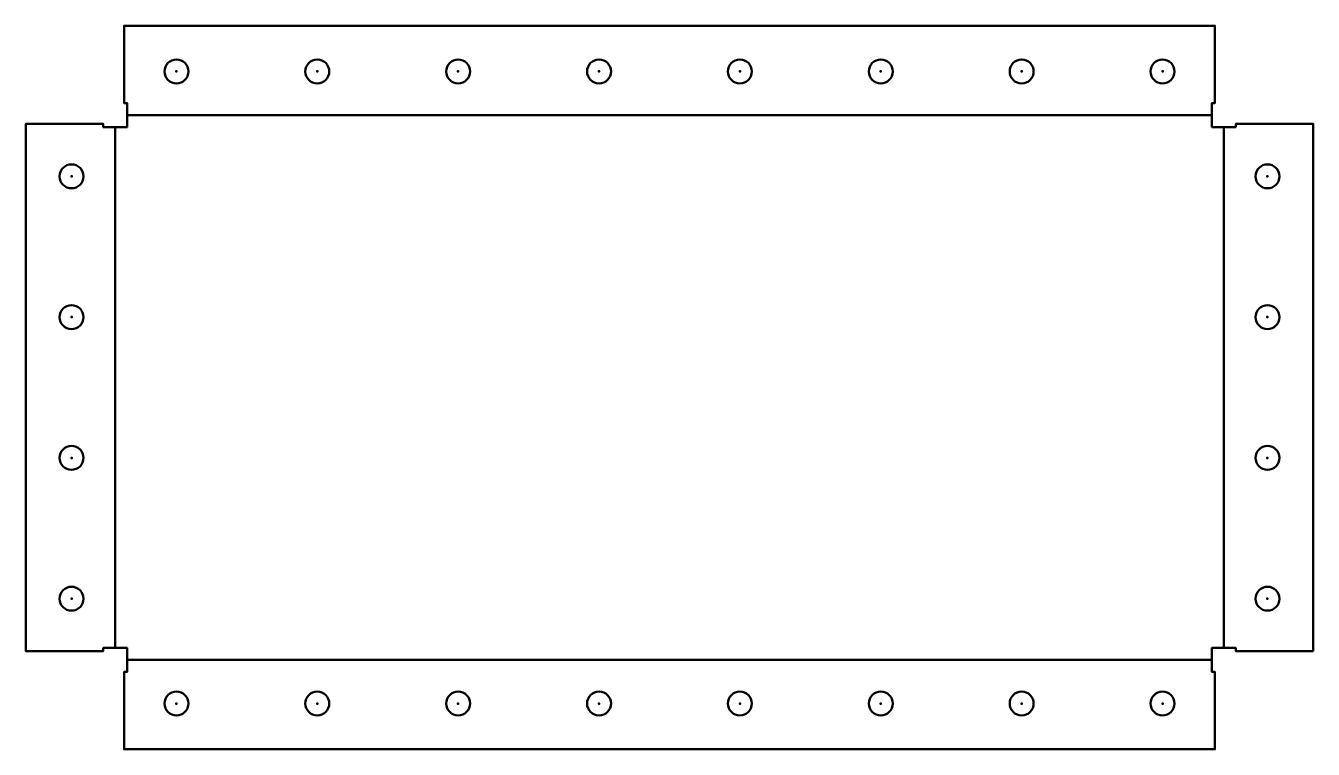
# Model space of a CAD drawing. Header units: millimetres. Extents: x 0 to 183, y 0 to 103.
import ezdxf

# ---------------------------------------------------------------- set-up
doc = ezdxf.new("R2010")
doc.units = ezdxf.units.MM
for name, color, linetype, lineweight in [('IV_ARC_CENTERS', 7, 'Continuous', 50), ('IV_BEND_DOWN', 7, 'Continuous', 50), ('IV_INTERIOR_PROFILES', 7, 'Continuous', 50), ('IV_OUTER_PROFILE', 7, 'Continuous', 50)]:
    doc.layers.add(name, color=color, linetype=linetype, lineweight=lineweight)

msp = doc.modelspace()

# ---------------------------------------------------------------- linework, layer by layer
at = {"layer": 'IV_ARC_CENTERS'}
for p in [(21.39, 96.29), (41.39, 96.29), (61.39, 96.29), (81.39, 96.29), (101.39, 96.29), (121.39, 96.29), (141.39, 96.29), (161.39, 96.29), (6.5, 81.39), (176.29, 81.39), (6.5, 61.39), (176.29, 61.39), (6.5, 41.39), (176.29, 41.39), (6.5, 21.39), (176.29, 21.39), (21.39, 6.5), (41.39, 6.5), (61.39, 6.5), (81.39, 6.5), (101.39, 6.5), (121.39, 6.5), (141.39, 6.5), (161.39, 6.5)]:
    msp.add_point(p, dxfattribs=at)
at = {"layer": 'IV_BEND_DOWN'}
for p, q in [((168.39, 90.09), (14.39, 90.09)), ((12.7, 88.39), (12.7, 14.39)), ((170.09, 14.39), (170.09, 88.39)), ((14.39, 12.7), (168.39, 12.7))]:
    msp.add_line(p, q, dxfattribs=at)
at = {"layer": 'IV_INTERIOR_PROFILES'}
for centre in [(21.39, 96.29), (41.39, 96.29), (61.39, 96.29), (81.39, 96.29), (101.39, 96.29), (121.39, 96.29), (141.39, 96.29), (161.39, 96.29), (6.5, 81.39), (176.29, 81.39), (6.5, 61.39), (176.29, 61.39), (6.5, 41.39), (176.29, 41.39), (6.5, 21.39), (176.29, 21.39), (21.39, 6.5), (41.39, 6.5), (61.39, 6.5), (81.39, 6.5), (101.39, 6.5), (121.39, 6.5), (141.39, 6.5), (161.39, 6.5)]:
    msp.add_circle(centre, 1.7, dxfattribs=at)
at = {"layer": 'IV_OUTER_PROFILE', "flags": 128}
msp.add_lwpolyline([(182.79, 13.95), (171.79, 13.95), (171.79, 14.39), (168.39, 14.39), (168.39, 11), (168.83, 11), (168.83, 0), (13.95, 0), (13.95, 11), (14.39, 11), (14.39, 14.39), (11, 14.39), (11, 13.95), (0, 13.95), (0, 88.83), (11, 88.83), (11, 88.39), (14.39, 88.39), (14.39, 91.79), (13.95, 91.79), (13.95, 102.79), (168.83, 102.79), (168.83, 91.79), (168.39, 91.79), (168.39, 88.39), (171.79, 88.39), (171.79, 88.83), (182.79, 88.83)], close=True, dxfattribs=at)

doc.saveas('drawing.dxf')
